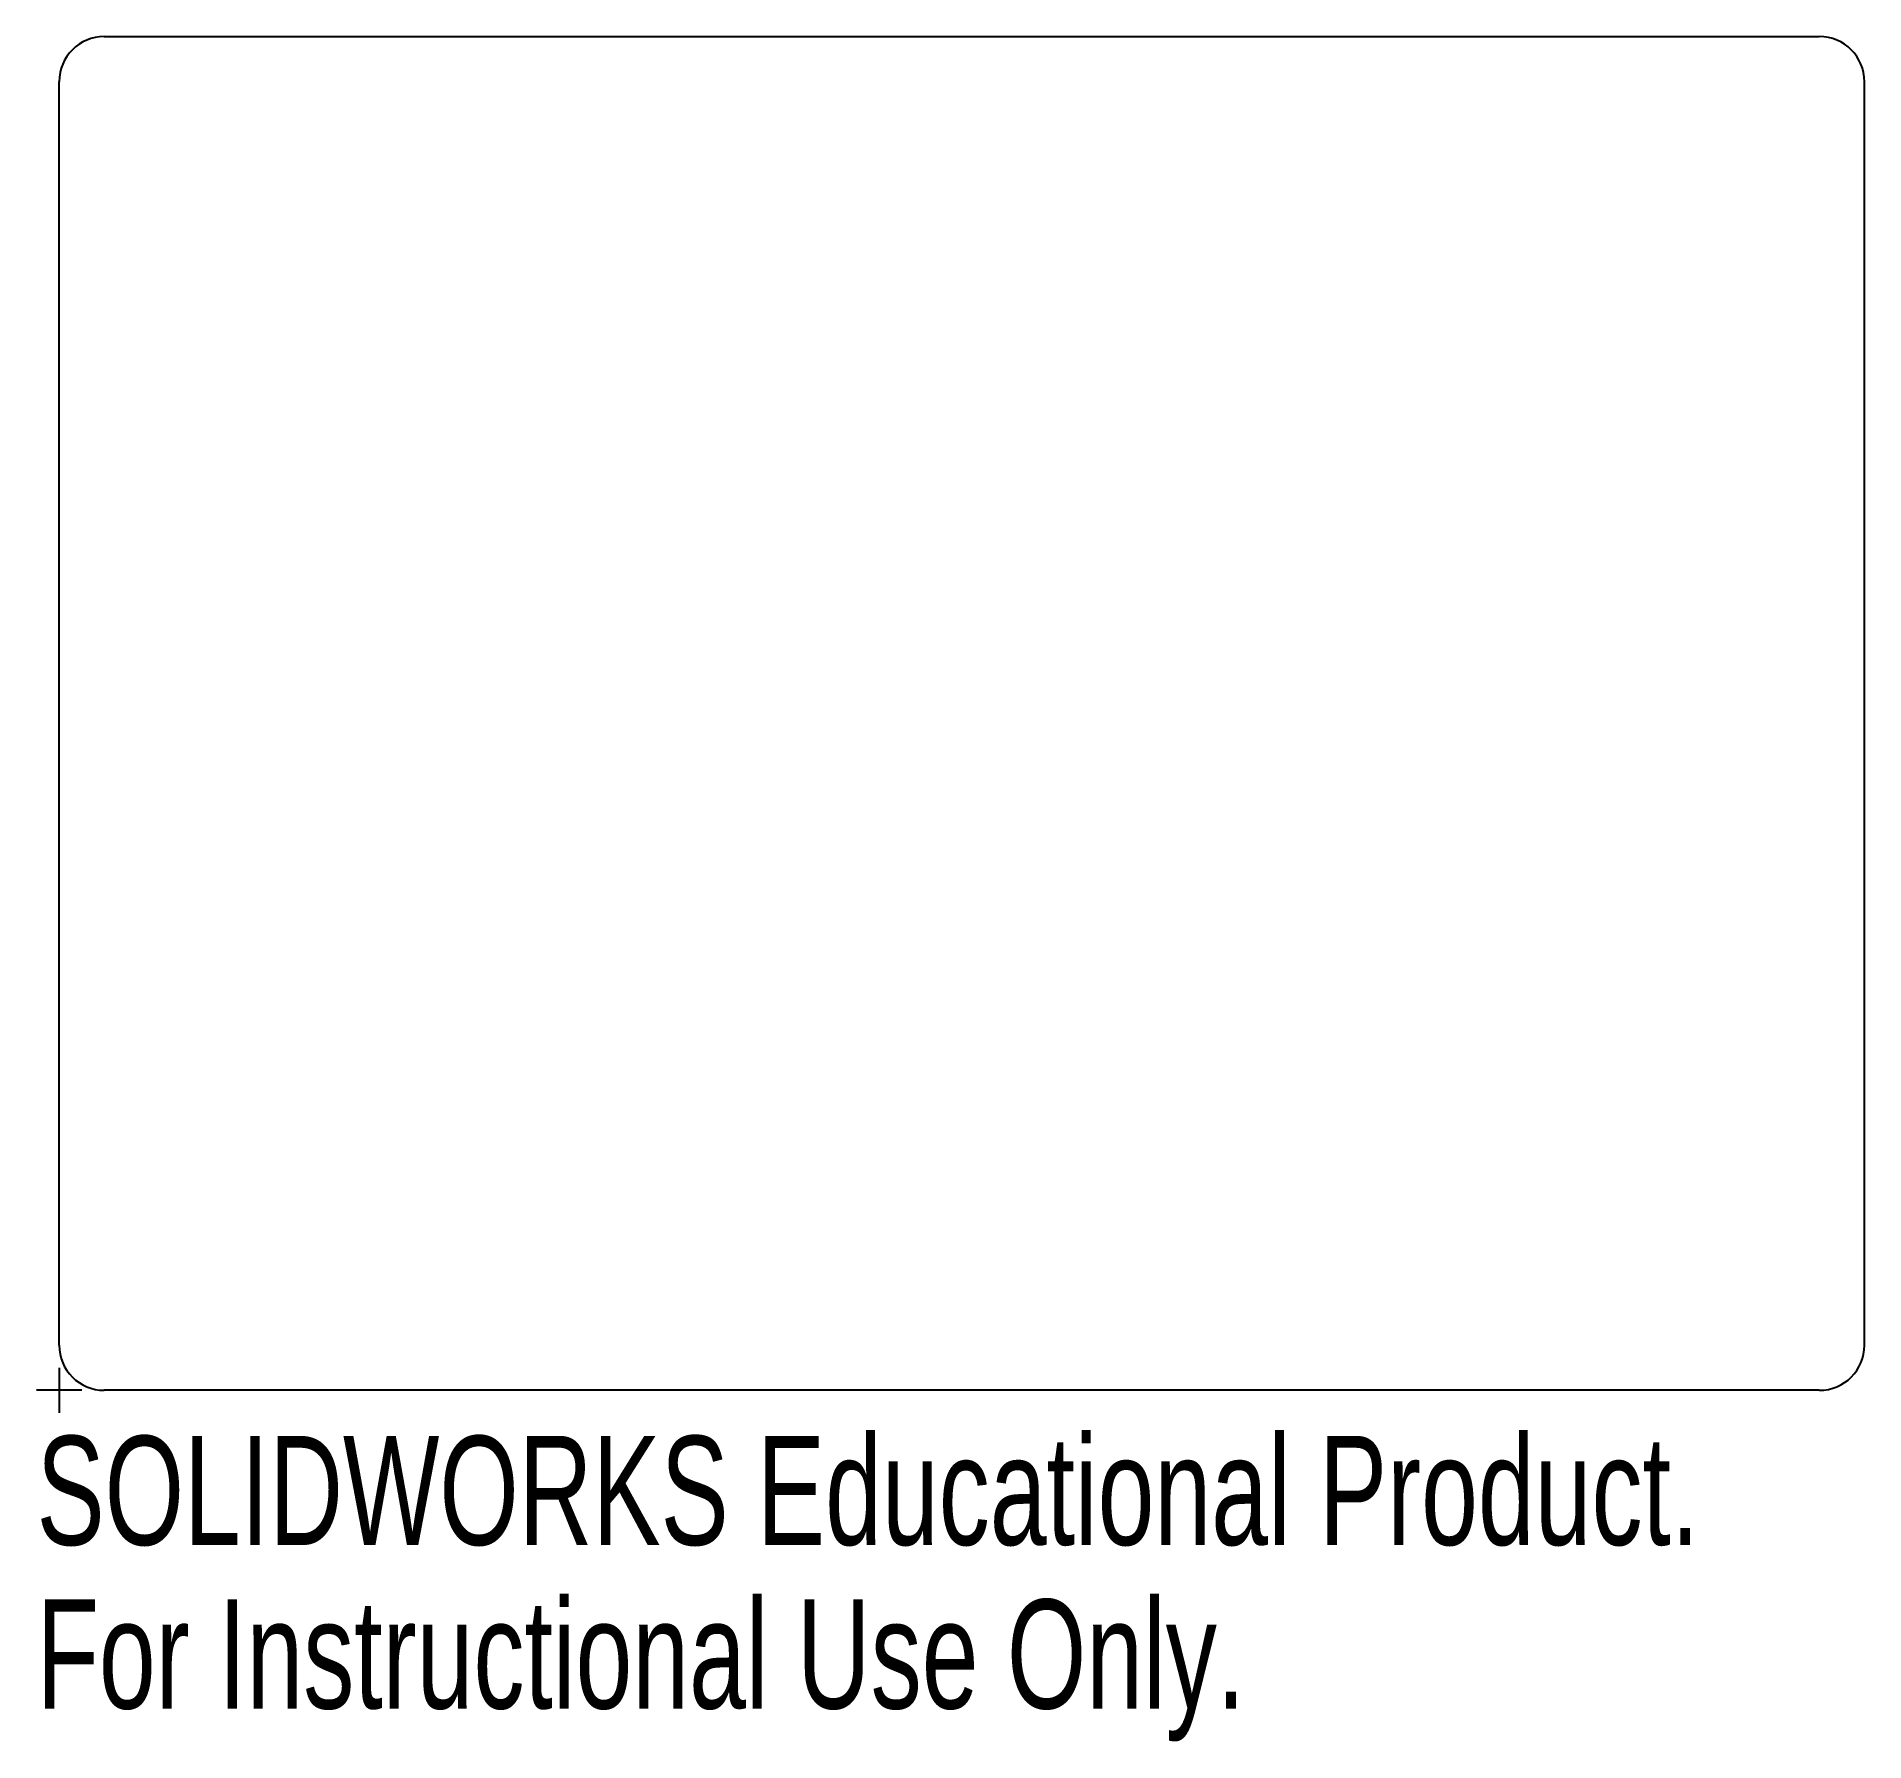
# Model space of a CAD drawing. Header units: millimetres. Extents: x -1 to 80, y -15.6 to 60.
import ezdxf

# ---------------------------------------------------------------- set-up
doc = ezdxf.new("R2010")
doc.units = ezdxf.units.MM
doc.styles.add('SLDTEXTSTYLE0', font='TXT', dxfattribs={"width": 0.7})

msp = doc.modelspace()

# ---------------------------------------------------------------- linework, layer by layer
at = {"color": 7, "linetype": 'Continuous'}
for p, q in [((2, 60), (78, 60)), ((0, 2), (0, 58)), ((80, 2), (80, 58)), ((0, 1), (0, -1)), ((1, 0), (-1, 0)), ((78, 0), (2, 0))]:
    msp.add_line(p, q, dxfattribs=at)
for centre, start, end in [((2, 58), 90, 180), ((78, 58), 0, 90), ((2, 2), 180, 270), ((78, 2), 270, 0)]:
    msp.add_arc(centre, 2, start, end, dxfattribs=at)

# ---------------------------------------------------------------- texts
at = {"color": 7, "linetype": 'Continuous', "char_height": 4.83362, "attachment_point": 1, "style": 'SLDTEXTSTYLE0'}
for s, insert in [('SOLIDWORKS Educational Product.', (-1, -2.02)), ('For Instructional Use Only.', (-1, -9.27))]:
    msp.add_mtext(s, dxfattribs=dict(at, insert=insert))

doc.saveas('drawing.dxf')
